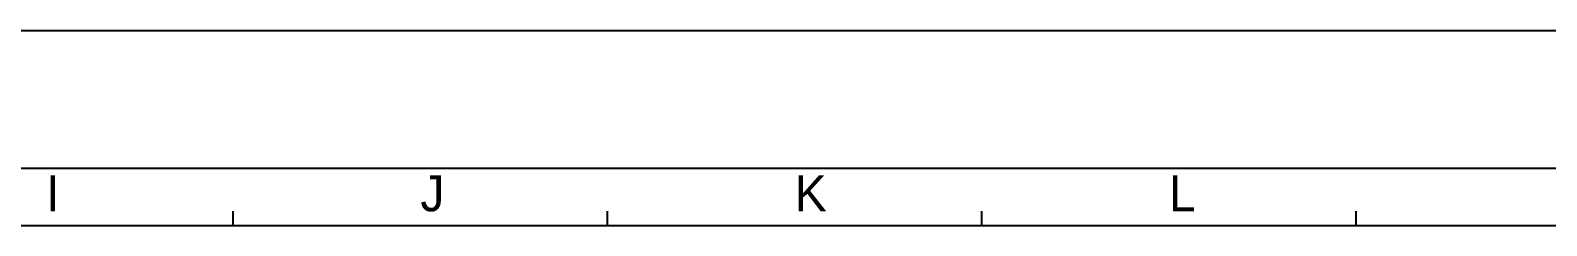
# Model space of a CAD drawing. Header units: millimetres. Extents: x 0 to 841, y 0 to 594.
# Drawn here: x 465.6 to 676.3, y 566.9 to 594 of the extents above; entities that cross this region are included whole.
import ezdxf

# ---------------------------------------------------------------- set-up
doc = ezdxf.new("R2010")
doc.units = ezdxf.units.MM
doc.header["$LTSCALE"] = 46.255
doc.layers.get('0').update_dxf_attribs({"linetype": 'CONTINUOUS'})
doc.styles.add('TEXTSTYLE_2', font='txt')

msp = doc.modelspace()

# ---------------------------------------------------------------- linework, layer by layer
at = {"color": 7, "linetype": 'CONTINUOUS'}
for p, q in [((0, 594), (841, 594)), ((16.342, 574.885), (819.342, 574.885)), ((493.842, 566.885), (493.842, 568.885)), ((545.842, 566.885), (545.842, 568.885)), ((597.842, 566.885), (597.842, 568.885)), ((649.842, 566.885), (649.842, 568.885)), ((25.842, 566.885), (809.342, 566.885))]:
    msp.add_line(p, q, dxfattribs=at)

# ---------------------------------------------------------------- texts
at = {"color": 7, "linetype": 'CONTINUOUS', "char_height": 5, "width": 5, "attachment_point": 1, "line_spacing_factor": 0.9, "style": 'TEXTSTYLE_2'}
for s, insert in [('I', (467.842, 573.885)), ('J', (519.842, 573.885)), ('K', (571.842, 573.885)), ('L', (623.842, 573.885))]:
    msp.add_mtext(s, dxfattribs=dict(at, insert=insert))

doc.saveas('drawing.dxf')
